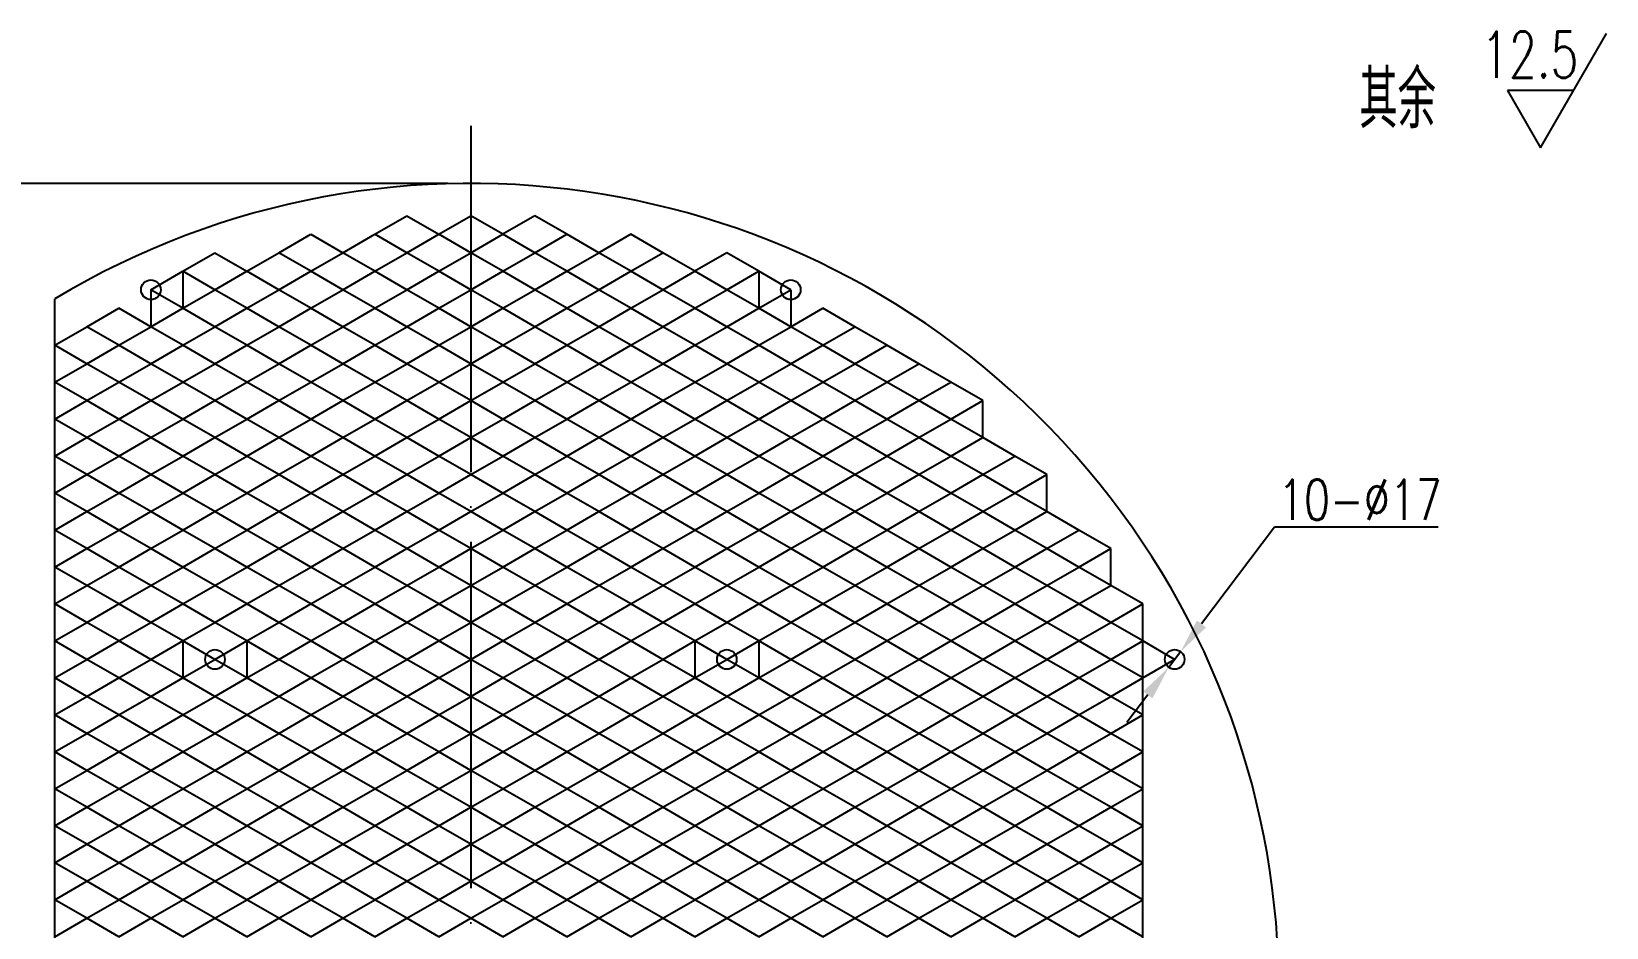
# Model space of a CAD drawing. Extents: x -11958 to 3251, y -1845 to 8235.
# Drawn here: x -204 to 1160, y 281 to 1056 of the extents above; entities that cross this region are included whole.
import ezdxf

# ---------------------------------------------------------------- set-up
doc = ezdxf.new("R2010")
doc.units = 0
doc.header["$LTSCALE"] = 10
for name, pattern in [('CONTINOUS', [0]), ('DASHDOT-M', [36, 30, -3, 0, -3]), ('DASHDOT-S', [14, 10, -2, 0, -2])]:
    doc.linetypes.add(name, pattern=pattern)
for name, color, linetype in [('CDR_DIM', 7, 'CONTINUOUS'), ('CDR_DWG1', 4, 'CONTINUOUS'), ('CDR_DWG3', 1, 'DASHDOT-M')]:
    doc.layers.add(name, color=color, linetype=linetype)
doc.styles.add('HZ', font='ROMANS.shx', dxfattribs={"width": 0.75, "height": 35, "bigfont": 'HZ.shx'})

msp = doc.modelspace()

# ---------------------------------------------------------------- linework, layer by layer
at = {"layer": 'CDR_DIM'}
for p, q in [((1103.1, 955.8), (1160.3, 1054.8)), ((1131.7, 1005.3), (1074.6, 1005.3)), ((1074.6, 1005.3), (1103.1, 955.8))]:
    msp.add_line(p, q, dxfattribs=at)
at = {"layer": 'CDR_DIM', "linetype": 'CONTINOUS'}
for p, q in [((156.6, 924.9), (-356.7, 924.9)), ((872.8, 627.4), (809.5, 543.6)), ((1014.4, 627.4), (872.8, 627.4)), ((781.1, 506.1), (791.4, 519.7)), ((763, 482.2), (744.9, 458.3))]:
    msp.add_line(p, q, dxfattribs=at)
for points in [[(805.5, 546.6), (813.4, 540.6), (791.4, 519.7)], [(759, 485.2), (767, 479.2), (781.1, 506.1)]]:
    msp.add_solid(points, dxfattribs=at)
at = {"layer": 'CDR_DWG1'}
for p, q in [((93.4, 880.9), (121.1, 896.9)), ((121.1, 896.9), (148.8, 880.9)), ((148.8, 880.9), (176.6, 896.9)), ((204.3, 880.9), (176.6, 896.9)), ((232, 896.9), (204.3, 880.9)), ((259.7, 880.9), (232, 896.9)), ((10.3, 864.9), (38, 880.9)), ((38, 880.9), (65.7, 864.9)), ((65.7, 864.9), (93.4, 880.9)), ((287.4, 864.9), (259.7, 880.9)), ((315.1, 880.9), (287.4, 864.9)), ((342.8, 864.9), (315.1, 880.9)), ((-72.9, 848.9), (-45.1, 864.9)), ((-45.1, 864.9), (-17.4, 848.9)), ((-17.4, 848.9), (10.3, 864.9)), ((370.5, 848.9), (342.8, 864.9)), ((398.3, 864.9), (370.5, 848.9)), ((426, 848.9), (398.3, 864.9)), ((-72.9, 848.9), (-72.9, 816.9)), ((426, 848.9), (426, 816.9)), ((-183.7, -375.3), (-183.7, 825.1)), ((-156, 800.9), (-128.3, 816.9)), ((-100.6, 800.9), (-128.3, 816.9)), ((-100.6, 800.9), (-72.9, 816.9)), ((453.7, 800.9), (426, 816.9)), ((453.7, 800.9), (481.4, 816.9)), ((509.1, 800.9), (481.4, 816.9)), ((-183.7, 784.9), (-156, 800.9)), ((536.8, 784.9), (509.1, 800.9)), ((564.5, 768.9), (536.8, 784.9)), ((592.2, 752.9), (564.5, 768.9)), ((620, 736.9), (592.2, 752.9)), ((620, 704.9), (620, 736.9)), ((647.7, 688.9), (620, 704.9)), ((620, 704.9), (620, 704.9)), ((675.4, 672.9), (647.7, 688.9)), ((675.4, 640.9), (675.4, 672.9)), ((703.1, 624.9), (675.4, 640.9)), ((675.4, 640.9), (675.4, 640.9)), ((730.8, 608.9), (703.1, 624.9)), ((730.8, 576.9), (730.8, 608.9)), ((758.5, 560.9), (730.8, 576.9)), ((730.8, 576.9), (730.8, 576.9)), ((758.5, 528.9), (758.5, 560.9)), ((-72.9, 528.9), (-45.1, 544.9)), ((-17.4, 528.9), (-45.1, 544.9)), ((370.5, 528.9), (398.3, 544.9)), ((426, 528.9), (398.3, 544.9)), ((-72.9, 528.9), (-72.9, 496.9)), ((-17.4, 528.9), (-17.4, 496.9)), ((370.5, 528.9), (370.5, 496.9)), ((426, 528.9), (426, 496.9)), ((758.5, -79.1), (758.5, 528.9)), ((-45.1, 480.9), (-72.9, 496.9)), ((-45.1, 480.9), (-17.4, 496.9)), ((398.3, 480.9), (370.5, 496.9)), ((398.3, 480.9), (426, 496.9))]:
    msp.add_line(p, q, dxfattribs=at)
for centre in [(-100.6, 832.9), (453.7, 832.9), (-45.1, 512.9), (398.3, 512.9), (786.2, 512.9)]:
    msp.add_circle(centre, 8.5, dxfattribs=at)
msp.add_arc((176.6, 224.9), 700, 239.0248, 120.9752, dxfattribs=at)
at = {"layer": 'CDR_DWG3', "linetype": 'DASHDOT-M'}
msp.add_line((176.6, 974.9), (176.6, -525.1), dxfattribs=at)
at = {"layer": 'CDR_DWG3', "linetype": 'DASHDOT-S'}
for p, q in [((121.1, 864.9), (93.4, 880.9)), ((121.1, 864.9), (148.8, 880.9)), ((176.6, 864.9), (148.8, 880.9)), ((176.6, 864.9), (204.3, 880.9)), ((232, 864.9), (204.3, 880.9)), ((232, 864.9), (259.7, 880.9)), ((38, 848.9), (10.3, 864.9)), ((38, 848.9), (65.7, 864.9)), ((93.4, 848.9), (65.7, 864.9)), ((93.4, 848.9), (121.1, 864.9)), ((148.8, 848.9), (121.1, 864.9)), ((148.8, 848.9), (176.6, 864.9)), ((204.3, 848.9), (176.6, 864.9)), ((204.3, 848.9), (232, 864.9)), ((259.7, 848.9), (232, 864.9)), ((259.7, 848.9), (287.4, 864.9)), ((315.1, 848.9), (287.4, 864.9)), ((315.1, 848.9), (342.8, 864.9)), ((-100.6, 832.9), (-72.9, 848.9)), ((-45.1, 832.9), (-72.9, 848.9)), ((-45.1, 832.9), (-17.4, 848.9)), ((10.3, 832.9), (-17.4, 848.9)), ((10.3, 832.9), (38, 848.9)), ((65.7, 832.9), (38, 848.9)), ((65.7, 832.9), (93.4, 848.9)), ((121.1, 832.9), (93.4, 848.9)), ((121.1, 832.9), (148.8, 848.9)), ((176.6, 832.9), (148.8, 848.9)), ((176.6, 832.9), (204.3, 848.9)), ((232, 832.9), (204.3, 848.9)), ((232, 832.9), (259.7, 848.9)), ((287.4, 832.9), (259.7, 848.9)), ((287.4, 832.9), (315.1, 848.9)), ((342.8, 832.9), (315.1, 848.9)), ((342.8, 832.9), (370.5, 848.9)), ((398.3, 832.9), (370.5, 848.9)), ((398.3, 832.9), (426, 848.9)), ((453.7, 832.9), (426, 848.9)), ((-72.9, 816.9), (-100.6, 832.9)), ((-100.6, 832.9), (-100.6, 800.9)), ((-72.9, 816.9), (-45.1, 832.9)), ((-17.4, 816.9), (-45.1, 832.9)), ((-17.4, 816.9), (10.3, 832.9)), ((38, 816.9), (10.3, 832.9)), ((38, 816.9), (65.7, 832.9)), ((93.4, 816.9), (65.7, 832.9)), ((93.4, 816.9), (121.1, 832.9)), ((148.8, 816.9), (121.1, 832.9)), ((148.8, 816.9), (176.6, 832.9)), ((204.3, 816.9), (176.6, 832.9)), ((204.3, 816.9), (232, 832.9)), ((259.7, 816.9), (232, 832.9)), ((259.7, 816.9), (287.4, 832.9)), ((315.1, 816.9), (287.4, 832.9)), ((315.1, 816.9), (342.8, 832.9)), ((370.5, 816.9), (342.8, 832.9)), ((370.5, 816.9), (398.3, 832.9)), ((426, 816.9), (398.3, 832.9)), ((426, 816.9), (453.7, 832.9)), ((453.7, 832.9), (453.7, 800.9)), ((-45.1, 800.9), (-72.9, 816.9)), ((-45.1, 800.9), (-17.4, 816.9)), ((10.3, 800.9), (-17.4, 816.9)), ((10.3, 800.9), (38, 816.9)), ((65.7, 800.9), (38, 816.9)), ((65.7, 800.9), (93.4, 816.9)), ((121.1, 800.9), (93.4, 816.9)), ((121.1, 800.9), (148.8, 816.9)), ((176.6, 800.9), (148.8, 816.9)), ((176.6, 800.9), (204.3, 816.9)), ((232, 800.9), (204.3, 816.9)), ((232, 800.9), (259.7, 816.9)), ((287.4, 800.9), (259.7, 816.9)), ((287.4, 800.9), (315.1, 816.9)), ((342.8, 800.9), (315.1, 816.9)), ((342.8, 800.9), (370.5, 816.9)), ((398.3, 800.9), (370.5, 816.9)), ((398.3, 800.9), (426, 816.9)), ((-128.3, 784.9), (-156, 800.9)), ((-128.3, 784.9), (-100.6, 800.9)), ((-72.9, 784.9), (-100.6, 800.9)), ((-72.9, 784.9), (-45.1, 800.9)), ((-17.4, 784.9), (-45.1, 800.9)), ((-17.4, 784.9), (10.3, 800.9)), ((38, 784.9), (10.3, 800.9)), ((38, 784.9), (65.7, 800.9)), ((93.4, 784.9), (65.7, 800.9)), ((93.4, 784.9), (121.1, 800.9)), ((148.8, 784.9), (121.1, 800.9)), ((148.8, 784.9), (176.6, 800.9)), ((204.3, 784.9), (176.6, 800.9)), ((204.3, 784.9), (232, 800.9)), ((259.7, 784.9), (232, 800.9)), ((259.7, 784.9), (287.4, 800.9)), ((315.1, 784.9), (287.4, 800.9)), ((315.1, 784.9), (342.8, 800.9)), ((370.5, 784.9), (342.8, 800.9)), ((370.5, 784.9), (398.3, 800.9)), ((426, 784.9), (398.3, 800.9)), ((426, 784.9), (453.7, 800.9)), ((481.4, 784.9), (453.7, 800.9)), ((481.4, 784.9), (509.1, 800.9)), ((-156, 768.9), (-183.7, 784.9)), ((-156, 768.9), (-128.3, 784.9)), ((-100.6, 768.9), (-128.3, 784.9)), ((-100.6, 768.9), (-72.9, 784.9)), ((-45.1, 768.9), (-72.9, 784.9)), ((-45.1, 768.9), (-17.4, 784.9)), ((10.3, 768.9), (-17.4, 784.9)), ((10.3, 768.9), (38, 784.9)), ((65.7, 768.9), (38, 784.9)), ((65.7, 768.9), (93.4, 784.9)), ((121.1, 768.9), (93.4, 784.9)), ((121.1, 768.9), (148.8, 784.9)), ((176.6, 768.9), (148.8, 784.9)), ((176.6, 768.9), (204.3, 784.9)), ((232, 768.9), (204.3, 784.9)), ((232, 768.9), (259.7, 784.9)), ((287.4, 768.9), (259.7, 784.9)), ((287.4, 768.9), (315.1, 784.9)), ((342.8, 768.9), (315.1, 784.9)), ((342.8, 768.9), (370.5, 784.9)), ((398.3, 768.9), (370.5, 784.9)), ((398.3, 768.9), (426, 784.9)), ((453.7, 768.9), (426, 784.9)), ((453.7, 768.9), (481.4, 784.9)), ((509.1, 768.9), (481.4, 784.9)), ((509.1, 768.9), (536.8, 784.9)), ((-183.7, 752.9), (-156, 768.9)), ((-128.3, 752.9), (-156, 768.9)), ((-128.3, 752.9), (-100.6, 768.9)), ((-72.9, 752.9), (-100.6, 768.9)), ((-72.9, 752.9), (-45.1, 768.9)), ((-17.4, 752.9), (-45.1, 768.9)), ((-17.4, 752.9), (10.3, 768.9)), ((38, 752.9), (10.3, 768.9)), ((38, 752.9), (65.7, 768.9)), ((93.4, 752.9), (65.7, 768.9)), ((93.4, 752.9), (121.1, 768.9)), ((148.8, 752.9), (121.1, 768.9)), ((148.8, 752.9), (176.6, 768.9)), ((204.3, 752.9), (176.6, 768.9)), ((204.3, 752.9), (232, 768.9)), ((259.7, 752.9), (232, 768.9)), ((259.7, 752.9), (287.4, 768.9)), ((315.1, 752.9), (287.4, 768.9)), ((315.1, 752.9), (342.8, 768.9)), ((370.5, 752.9), (342.8, 768.9)), ((370.5, 752.9), (398.3, 768.9)), ((426, 752.9), (398.3, 768.9)), ((426, 752.9), (453.7, 768.9)), ((481.4, 752.9), (453.7, 768.9)), ((481.4, 752.9), (509.1, 768.9)), ((536.8, 752.9), (509.1, 768.9)), ((536.8, 752.9), (564.5, 768.9)), ((-156, 736.9), (-183.7, 752.9)), ((-156, 736.9), (-128.3, 752.9)), ((-100.6, 736.9), (-128.3, 752.9)), ((-100.6, 736.9), (-72.9, 752.9)), ((-45.1, 736.9), (-72.9, 752.9)), ((-45.1, 736.9), (-17.4, 752.9)), ((10.3, 736.9), (-17.4, 752.9)), ((10.3, 736.9), (38, 752.9)), ((65.7, 736.9), (38, 752.9)), ((65.7, 736.9), (93.4, 752.9)), ((121.1, 736.9), (93.4, 752.9)), ((121.1, 736.9), (148.8, 752.9)), ((176.6, 736.9), (148.8, 752.9)), ((176.6, 736.9), (204.3, 752.9)), ((232, 736.9), (204.3, 752.9)), ((232, 736.9), (259.7, 752.9)), ((287.4, 736.9), (259.7, 752.9)), ((287.4, 736.9), (315.1, 752.9)), ((342.8, 736.9), (315.1, 752.9)), ((342.8, 736.9), (370.5, 752.9)), ((398.3, 736.9), (370.5, 752.9)), ((398.3, 736.9), (426, 752.9)), ((453.7, 736.9), (426, 752.9)), ((453.7, 736.9), (481.4, 752.9)), ((509.1, 736.9), (481.4, 752.9)), ((509.1, 736.9), (536.8, 752.9)), ((564.5, 736.9), (536.8, 752.9)), ((564.5, 736.9), (592.2, 752.9)), ((-183.7, 720.9), (-156, 736.9)), ((-128.3, 720.9), (-156, 736.9)), ((-128.3, 720.9), (-100.6, 736.9)), ((-72.9, 720.9), (-100.6, 736.9)), ((-72.9, 720.9), (-45.1, 736.9)), ((-17.4, 720.9), (-45.1, 736.9)), ((-17.4, 720.9), (10.3, 736.9)), ((38, 720.9), (10.3, 736.9)), ((38, 720.9), (65.7, 736.9)), ((93.4, 720.9), (65.7, 736.9)), ((93.4, 720.9), (121.1, 736.9)), ((148.8, 720.9), (121.1, 736.9)), ((148.8, 720.9), (176.6, 736.9)), ((204.3, 720.9), (176.6, 736.9)), ((204.3, 720.9), (232, 736.9)), ((259.7, 720.9), (232, 736.9)), ((259.7, 720.9), (287.4, 736.9)), ((315.1, 720.9), (287.4, 736.9)), ((315.1, 720.9), (342.8, 736.9)), ((370.5, 720.9), (342.8, 736.9)), ((370.5, 720.9), (398.3, 736.9)), ((426, 720.9), (398.3, 736.9)), ((426, 720.9), (453.7, 736.9)), ((481.4, 720.9), (453.7, 736.9)), ((481.4, 720.9), (509.1, 736.9)), ((536.8, 720.9), (509.1, 736.9)), ((536.8, 720.9), (564.5, 736.9)), ((592.2, 720.9), (564.5, 736.9)), ((592.2, 720.9), (620, 736.9)), ((-156, 704.9), (-183.7, 720.9)), ((-156, 704.9), (-128.3, 720.9)), ((-100.6, 704.9), (-128.3, 720.9)), ((-100.6, 704.9), (-72.9, 720.9)), ((-45.1, 704.9), (-72.9, 720.9)), ((-45.1, 704.9), (-17.4, 720.9)), ((10.3, 704.9), (-17.4, 720.9)), ((10.3, 704.9), (38, 720.9)), ((65.7, 704.9), (38, 720.9)), ((65.7, 704.9), (93.4, 720.9)), ((121.1, 704.9), (93.4, 720.9)), ((121.1, 704.9), (148.8, 720.9)), ((176.6, 704.9), (148.8, 720.9)), ((176.6, 704.9), (204.3, 720.9)), ((232, 704.9), (204.3, 720.9)), ((232, 704.9), (259.7, 720.9)), ((287.4, 704.9), (259.7, 720.9)), ((287.4, 704.9), (315.1, 720.9)), ((342.8, 704.9), (315.1, 720.9)), ((342.8, 704.9), (370.5, 720.9)), ((398.3, 704.9), (370.5, 720.9)), ((398.3, 704.9), (426, 720.9)), ((453.7, 704.9), (426, 720.9)), ((453.7, 704.9), (481.4, 720.9)), ((509.1, 704.9), (481.4, 720.9)), ((509.1, 704.9), (536.8, 720.9)), ((564.5, 704.9), (536.8, 720.9)), ((564.5, 704.9), (592.2, 720.9)), ((620, 704.9), (592.2, 720.9)), ((-183.7, 688.9), (-156, 704.9)), ((-128.3, 688.9), (-156, 704.9)), ((-128.3, 688.9), (-100.6, 704.9)), ((-72.9, 688.9), (-100.6, 704.9)), ((-72.9, 688.9), (-45.1, 704.9)), ((-17.4, 688.9), (-45.1, 704.9)), ((-17.4, 688.9), (10.3, 704.9)), ((38, 688.9), (10.3, 704.9)), ((38, 688.9), (65.7, 704.9)), ((93.4, 688.9), (65.7, 704.9)), ((93.4, 688.9), (121.1, 704.9)), ((148.8, 688.9), (121.1, 704.9)), ((148.8, 688.9), (176.6, 704.9)), ((204.3, 688.9), (176.6, 704.9)), ((204.3, 688.9), (232, 704.9)), ((259.7, 688.9), (232, 704.9)), ((259.7, 688.9), (287.4, 704.9)), ((315.1, 688.9), (287.4, 704.9)), ((315.1, 688.9), (342.8, 704.9)), ((370.5, 688.9), (342.8, 704.9)), ((370.5, 688.9), (398.3, 704.9)), ((426, 688.9), (398.3, 704.9)), ((426, 688.9), (453.7, 704.9)), ((481.4, 688.9), (453.7, 704.9)), ((481.4, 688.9), (509.1, 704.9)), ((536.8, 688.9), (509.1, 704.9)), ((536.8, 688.9), (564.5, 704.9)), ((592.2, 688.9), (564.5, 704.9)), ((592.2, 688.9), (620, 704.9)), ((-156, 672.9), (-183.7, 688.9)), ((-156, 672.9), (-128.3, 688.9)), ((-100.6, 672.9), (-128.3, 688.9)), ((-100.6, 672.9), (-72.9, 688.9)), ((-45.1, 672.9), (-72.9, 688.9)), ((-45.1, 672.9), (-17.4, 688.9)), ((10.3, 672.9), (-17.4, 688.9)), ((10.3, 672.9), (38, 688.9)), ((65.7, 672.9), (38, 688.9)), ((65.7, 672.9), (93.4, 688.9)), ((121.1, 672.9), (93.4, 688.9)), ((121.1, 672.9), (148.8, 688.9)), ((176.6, 672.9), (148.8, 688.9)), ((176.6, 672.9), (204.3, 688.9)), ((232, 672.9), (204.3, 688.9)), ((232, 672.9), (259.7, 688.9)), ((287.4, 672.9), (259.7, 688.9)), ((287.4, 672.9), (315.1, 688.9)), ((342.8, 672.9), (315.1, 688.9)), ((342.8, 672.9), (370.5, 688.9)), ((398.3, 672.9), (370.5, 688.9)), ((398.3, 672.9), (426, 688.9)), ((453.7, 672.9), (426, 688.9)), ((453.7, 672.9), (481.4, 688.9)), ((509.1, 672.9), (481.4, 688.9)), ((509.1, 672.9), (536.8, 688.9)), ((564.5, 672.9), (536.8, 688.9)), ((564.5, 672.9), (592.2, 688.9)), ((620, 672.9), (592.2, 688.9)), ((620, 672.9), (647.7, 688.9)), ((-183.7, 656.9), (-156, 672.9)), ((-128.3, 656.9), (-156, 672.9)), ((-128.3, 656.9), (-100.6, 672.9)), ((-72.9, 656.9), (-100.6, 672.9)), ((-72.9, 656.9), (-45.1, 672.9)), ((-17.4, 656.9), (-45.1, 672.9)), ((-17.4, 656.9), (10.3, 672.9)), ((38, 656.9), (10.3, 672.9)), ((38, 656.9), (65.7, 672.9)), ((93.4, 656.9), (65.7, 672.9)), ((93.4, 656.9), (121.1, 672.9)), ((148.8, 656.9), (121.1, 672.9)), ((148.8, 656.9), (176.6, 672.9)), ((204.3, 656.9), (176.6, 672.9)), ((204.3, 656.9), (232, 672.9)), ((259.7, 656.9), (232, 672.9)), ((259.7, 656.9), (287.4, 672.9)), ((315.1, 656.9), (287.4, 672.9)), ((315.1, 656.9), (342.8, 672.9)), ((370.5, 656.9), (342.8, 672.9)), ((370.5, 656.9), (398.3, 672.9)), ((426, 656.9), (398.3, 672.9)), ((426, 656.9), (453.7, 672.9)), ((481.4, 656.9), (453.7, 672.9)), ((481.4, 656.9), (509.1, 672.9)), ((536.8, 656.9), (509.1, 672.9)), ((536.8, 656.9), (564.5, 672.9)), ((592.2, 656.9), (564.5, 672.9)), ((592.2, 656.9), (620, 672.9)), ((647.7, 656.9), (620, 672.9)), ((647.7, 656.9), (675.4, 672.9)), ((-156, 640.9), (-183.7, 656.9)), ((-156, 640.9), (-128.3, 656.9)), ((-100.6, 640.9), (-128.3, 656.9)), ((-100.6, 640.9), (-72.9, 656.9)), ((-45.1, 640.9), (-72.9, 656.9)), ((-45.1, 640.9), (-17.4, 656.9)), ((10.3, 640.9), (-17.4, 656.9)), ((10.3, 640.9), (38, 656.9)), ((65.7, 640.9), (38, 656.9)), ((65.7, 640.9), (93.4, 656.9)), ((121.1, 640.9), (93.4, 656.9)), ((121.1, 640.9), (148.8, 656.9)), ((176.6, 640.9), (148.8, 656.9)), ((176.6, 640.9), (204.3, 656.9)), ((232, 640.9), (204.3, 656.9)), ((232, 640.9), (259.7, 656.9)), ((287.4, 640.9), (259.7, 656.9)), ((287.4, 640.9), (315.1, 656.9)), ((342.8, 640.9), (315.1, 656.9)), ((342.8, 640.9), (370.5, 656.9)), ((398.3, 640.9), (370.5, 656.9)), ((398.3, 640.9), (426, 656.9)), ((453.7, 640.9), (426, 656.9)), ((453.7, 640.9), (481.4, 656.9)), ((509.1, 640.9), (481.4, 656.9)), ((509.1, 640.9), (536.8, 656.9)), ((564.5, 640.9), (536.8, 656.9)), ((564.5, 640.9), (592.2, 656.9)), ((620, 640.9), (592.2, 656.9)), ((620, 640.9), (647.7, 656.9)), ((675.4, 640.9), (647.7, 656.9)), ((-183.7, 624.9), (-156, 640.9)), ((-128.3, 624.9), (-156, 640.9)), ((-128.3, 624.9), (-100.6, 640.9)), ((-72.9, 624.9), (-100.6, 640.9)), ((-72.9, 624.9), (-45.1, 640.9)), ((-17.4, 624.9), (-45.1, 640.9)), ((-17.4, 624.9), (10.3, 640.9)), ((38, 624.9), (10.3, 640.9)), ((38, 624.9), (65.7, 640.9)), ((93.4, 624.9), (65.7, 640.9)), ((93.4, 624.9), (121.1, 640.9)), ((148.8, 624.9), (121.1, 640.9)), ((148.8, 624.9), (176.6, 640.9)), ((204.3, 624.9), (176.6, 640.9)), ((204.3, 624.9), (232, 640.9)), ((259.7, 624.9), (232, 640.9)), ((259.7, 624.9), (287.4, 640.9)), ((315.1, 624.9), (287.4, 640.9)), ((315.1, 624.9), (342.8, 640.9)), ((370.5, 624.9), (342.8, 640.9)), ((370.5, 624.9), (398.3, 640.9)), ((426, 624.9), (398.3, 640.9)), ((426, 624.9), (453.7, 640.9)), ((481.4, 624.9), (453.7, 640.9)), ((481.4, 624.9), (509.1, 640.9)), ((536.8, 624.9), (509.1, 640.9)), ((536.8, 624.9), (564.5, 640.9)), ((592.2, 624.9), (564.5, 640.9)), ((592.2, 624.9), (620, 640.9)), ((647.7, 624.9), (620, 640.9)), ((647.7, 624.9), (675.4, 640.9)), ((-156, 608.9), (-183.7, 624.9)), ((-156, 608.9), (-128.3, 624.9)), ((-100.6, 608.9), (-128.3, 624.9)), ((-100.6, 608.9), (-72.9, 624.9)), ((-45.1, 608.9), (-72.9, 624.9)), ((-45.1, 608.9), (-17.4, 624.9)), ((10.3, 608.9), (-17.4, 624.9)), ((10.3, 608.9), (38, 624.9)), ((65.7, 608.9), (38, 624.9)), ((65.7, 608.9), (93.4, 624.9)), ((121.1, 608.9), (93.4, 624.9)), ((121.1, 608.9), (148.8, 624.9)), ((176.6, 608.9), (148.8, 624.9)), ((176.6, 608.9), (204.3, 624.9)), ((232, 608.9), (204.3, 624.9)), ((232, 608.9), (259.7, 624.9)), ((287.4, 608.9), (259.7, 624.9)), ((287.4, 608.9), (315.1, 624.9)), ((342.8, 608.9), (315.1, 624.9)), ((342.8, 608.9), (370.5, 624.9)), ((398.3, 608.9), (370.5, 624.9)), ((398.3, 608.9), (426, 624.9)), ((453.7, 608.9), (426, 624.9)), ((453.7, 608.9), (481.4, 624.9)), ((509.1, 608.9), (481.4, 624.9)), ((509.1, 608.9), (536.8, 624.9)), ((564.5, 608.9), (536.8, 624.9)), ((564.5, 608.9), (592.2, 624.9)), ((620, 608.9), (592.2, 624.9)), ((620, 608.9), (647.7, 624.9)), ((675.4, 608.9), (647.7, 624.9)), ((675.4, 608.9), (703.1, 624.9)), ((-183.7, 592.9), (-156, 608.9)), ((-128.3, 592.9), (-156, 608.9)), ((-128.3, 592.9), (-100.6, 608.9)), ((-72.9, 592.9), (-100.6, 608.9)), ((-72.9, 592.9), (-45.1, 608.9)), ((-17.4, 592.9), (-45.1, 608.9)), ((-17.4, 592.9), (10.3, 608.9)), ((38, 592.9), (10.3, 608.9)), ((38, 592.9), (65.7, 608.9)), ((93.4, 592.9), (65.7, 608.9)), ((93.4, 592.9), (121.1, 608.9)), ((148.8, 592.9), (121.1, 608.9)), ((148.8, 592.9), (176.6, 608.9)), ((204.3, 592.9), (176.6, 608.9)), ((204.3, 592.9), (232, 608.9)), ((259.7, 592.9), (232, 608.9)), ((259.7, 592.9), (287.4, 608.9)), ((315.1, 592.9), (287.4, 608.9)), ((315.1, 592.9), (342.8, 608.9)), ((370.5, 592.9), (342.8, 608.9)), ((370.5, 592.9), (398.3, 608.9)), ((426, 592.9), (398.3, 608.9)), ((426, 592.9), (453.7, 608.9)), ((481.4, 592.9), (453.7, 608.9)), ((481.4, 592.9), (509.1, 608.9)), ((536.8, 592.9), (509.1, 608.9)), ((536.8, 592.9), (564.5, 608.9)), ((592.2, 592.9), (564.5, 608.9)), ((592.2, 592.9), (620, 608.9)), ((647.7, 592.9), (620, 608.9)), ((647.7, 592.9), (675.4, 608.9)), ((703.1, 592.9), (675.4, 608.9)), ((703.1, 592.9), (730.8, 608.9)), ((-156, 576.9), (-183.7, 592.9)), ((-156, 576.9), (-128.3, 592.9)), ((-100.6, 576.9), (-128.3, 592.9)), ((-100.6, 576.9), (-72.9, 592.9)), ((-45.1, 576.9), (-72.9, 592.9)), ((-45.1, 576.9), (-17.4, 592.9)), ((10.3, 576.9), (-17.4, 592.9)), ((10.3, 576.9), (38, 592.9)), ((65.7, 576.9), (38, 592.9)), ((65.7, 576.9), (93.4, 592.9)), ((121.1, 576.9), (93.4, 592.9)), ((121.1, 576.9), (148.8, 592.9)), ((176.6, 576.9), (148.8, 592.9)), ((176.6, 576.9), (204.3, 592.9)), ((232, 576.9), (204.3, 592.9)), ((232, 576.9), (259.7, 592.9)), ((287.4, 576.9), (259.7, 592.9)), ((287.4, 576.9), (315.1, 592.9)), ((342.8, 576.9), (315.1, 592.9)), ((342.8, 576.9), (370.5, 592.9)), ((398.3, 576.9), (370.5, 592.9)), ((398.3, 576.9), (426, 592.9)), ((453.7, 576.9), (426, 592.9)), ((453.7, 576.9), (481.4, 592.9)), ((509.1, 576.9), (481.4, 592.9)), ((509.1, 576.9), (536.8, 592.9)), ((564.5, 576.9), (536.8, 592.9)), ((564.5, 576.9), (592.2, 592.9)), ((620, 576.9), (592.2, 592.9)), ((620, 576.9), (647.7, 592.9)), ((675.4, 576.9), (647.7, 592.9)), ((675.4, 576.9), (703.1, 592.9)), ((730.8, 576.9), (703.1, 592.9)), ((-183.7, 560.9), (-156, 576.9)), ((-128.3, 560.9), (-156, 576.9)), ((-128.3, 560.9), (-100.6, 576.9)), ((-72.9, 560.9), (-100.6, 576.9)), ((-72.9, 560.9), (-45.1, 576.9)), ((-17.4, 560.9), (-45.1, 576.9)), ((-17.4, 560.9), (10.3, 576.9)), ((38, 560.9), (10.3, 576.9)), ((38, 560.9), (65.7, 576.9)), ((93.4, 560.9), (65.7, 576.9)), ((93.4, 560.9), (121.1, 576.9)), ((148.8, 560.9), (121.1, 576.9)), ((148.8, 560.9), (176.6, 576.9)), ((204.3, 560.9), (176.6, 576.9)), ((204.3, 560.9), (232, 576.9)), ((259.7, 560.9), (232, 576.9)), ((259.7, 560.9), (287.4, 576.9)), ((315.1, 560.9), (287.4, 576.9)), ((315.1, 560.9), (342.8, 576.9)), ((370.5, 560.9), (342.8, 576.9)), ((370.5, 560.9), (398.3, 576.9)), ((426, 560.9), (398.3, 576.9)), ((426, 560.9), (453.7, 576.9)), ((481.4, 560.9), (453.7, 576.9)), ((481.4, 560.9), (509.1, 576.9)), ((536.8, 560.9), (509.1, 576.9)), ((536.8, 560.9), (564.5, 576.9)), ((592.2, 560.9), (564.5, 576.9)), ((592.2, 560.9), (620, 576.9)), ((647.7, 560.9), (620, 576.9)), ((647.7, 560.9), (675.4, 576.9)), ((703.1, 560.9), (675.4, 576.9)), ((703.1, 560.9), (730.8, 576.9)), ((-156, 544.9), (-183.7, 560.9)), ((-156, 544.9), (-128.3, 560.9)), ((-100.6, 544.9), (-128.3, 560.9)), ((-100.6, 544.9), (-72.9, 560.9)), ((-45.1, 544.9), (-72.9, 560.9)), ((-45.1, 544.9), (-17.4, 560.9)), ((10.3, 544.9), (-17.4, 560.9)), ((10.3, 544.9), (38, 560.9)), ((65.7, 544.9), (38, 560.9)), ((65.7, 544.9), (93.4, 560.9)), ((121.1, 544.9), (93.4, 560.9)), ((121.1, 544.9), (148.8, 560.9)), ((176.6, 544.9), (148.8, 560.9)), ((176.6, 544.9), (204.3, 560.9)), ((232, 544.9), (204.3, 560.9)), ((232, 544.9), (259.7, 560.9)), ((287.4, 544.9), (259.7, 560.9)), ((287.4, 544.9), (315.1, 560.9)), ((342.8, 544.9), (315.1, 560.9)), ((342.8, 544.9), (370.5, 560.9)), ((398.3, 544.9), (370.5, 560.9)), ((398.3, 544.9), (426, 560.9)), ((453.7, 544.9), (426, 560.9)), ((453.7, 544.9), (481.4, 560.9)), ((509.1, 544.9), (481.4, 560.9)), ((509.1, 544.9), (536.8, 560.9)), ((564.5, 544.9), (536.8, 560.9)), ((564.5, 544.9), (592.2, 560.9)), ((620, 544.9), (592.2, 560.9)), ((620, 544.9), (647.7, 560.9)), ((675.4, 544.9), (647.7, 560.9)), ((675.4, 544.9), (703.1, 560.9)), ((730.8, 544.9), (703.1, 560.9)), ((730.8, 544.9), (758.5, 560.9)), ((-183.7, 528.9), (-156, 544.9)), ((-128.3, 528.9), (-156, 544.9)), ((-128.3, 528.9), (-100.6, 544.9)), ((-72.9, 528.9), (-100.6, 544.9)), ((-17.4, 528.9), (10.3, 544.9)), ((38, 528.9), (10.3, 544.9)), ((38, 528.9), (65.7, 544.9)), ((93.4, 528.9), (65.7, 544.9)), ((93.4, 528.9), (121.1, 544.9)), ((148.8, 528.9), (121.1, 544.9)), ((148.8, 528.9), (176.6, 544.9)), ((204.3, 528.9), (176.6, 544.9)), ((204.3, 528.9), (232, 544.9)), ((259.7, 528.9), (232, 544.9)), ((259.7, 528.9), (287.4, 544.9)), ((315.1, 528.9), (287.4, 544.9)), ((315.1, 528.9), (342.8, 544.9)), ((370.5, 528.9), (342.8, 544.9)), ((426, 528.9), (453.7, 544.9)), ((481.4, 528.9), (453.7, 544.9)), ((481.4, 528.9), (509.1, 544.9)), ((536.8, 528.9), (509.1, 544.9)), ((536.8, 528.9), (564.5, 544.9)), ((592.2, 528.9), (564.5, 544.9)), ((592.2, 528.9), (620, 544.9)), ((647.7, 528.9), (620, 544.9)), ((647.7, 528.9), (675.4, 544.9)), ((703.1, 528.9), (675.4, 544.9)), ((703.1, 528.9), (730.8, 544.9)), ((758.5, 528.9), (730.8, 544.9)), ((-156, 512.9), (-183.7, 528.9)), ((-156, 512.9), (-128.3, 528.9)), ((-100.6, 512.9), (-128.3, 528.9)), ((-100.6, 512.9), (-72.9, 528.9)), ((-45.1, 512.9), (-72.9, 528.9)), ((-45.1, 512.9), (-17.4, 528.9)), ((10.3, 512.9), (-17.4, 528.9)), ((10.3, 512.9), (38, 528.9)), ((65.7, 512.9), (38, 528.9)), ((65.7, 512.9), (93.4, 528.9)), ((121.1, 512.9), (93.4, 528.9)), ((121.1, 512.9), (148.8, 528.9)), ((176.6, 512.9), (148.8, 528.9)), ((176.6, 512.9), (204.3, 528.9)), ((232, 512.9), (204.3, 528.9)), ((232, 512.9), (259.7, 528.9)), ((287.4, 512.9), (259.7, 528.9)), ((287.4, 512.9), (315.1, 528.9)), ((342.8, 512.9), (315.1, 528.9)), ((342.8, 512.9), (370.5, 528.9)), ((398.3, 512.9), (370.5, 528.9)), ((398.3, 512.9), (426, 528.9)), ((453.7, 512.9), (426, 528.9)), ((453.7, 512.9), (481.4, 528.9)), ((509.1, 512.9), (481.4, 528.9)), ((509.1, 512.9), (536.8, 528.9)), ((564.5, 512.9), (536.8, 528.9)), ((564.5, 512.9), (592.2, 528.9)), ((620, 512.9), (592.2, 528.9)), ((620, 512.9), (647.7, 528.9)), ((675.4, 512.9), (647.7, 528.9)), ((675.4, 512.9), (703.1, 528.9)), ((730.8, 512.9), (703.1, 528.9)), ((730.8, 512.9), (758.5, 528.9)), ((786.2, 512.9), (758.5, 528.9)), ((-183.7, 496.9), (-156, 512.9)), ((-128.3, 496.9), (-156, 512.9)), ((-128.3, 496.9), (-100.6, 512.9)), ((-72.9, 496.9), (-100.6, 512.9)), ((-72.9, 496.9), (-45.1, 512.9)), ((-17.4, 496.9), (-45.1, 512.9)), ((-17.4, 496.9), (10.3, 512.9)), ((38, 496.9), (10.3, 512.9)), ((38, 496.9), (65.7, 512.9)), ((93.4, 496.9), (65.7, 512.9)), ((93.4, 496.9), (121.1, 512.9)), ((148.8, 496.9), (121.1, 512.9)), ((148.8, 496.9), (176.6, 512.9)), ((204.3, 496.9), (176.6, 512.9)), ((204.3, 496.9), (232, 512.9)), ((259.7, 496.9), (232, 512.9)), ((259.7, 496.9), (287.4, 512.9)), ((315.1, 496.9), (287.4, 512.9)), ((315.1, 496.9), (342.8, 512.9)), ((370.5, 496.9), (342.8, 512.9)), ((370.5, 496.9), (398.3, 512.9)), ((426, 496.9), (398.3, 512.9)), ((426, 496.9), (453.7, 512.9)), ((481.4, 496.9), (453.7, 512.9)), ((481.4, 496.9), (509.1, 512.9)), ((536.8, 496.9), (509.1, 512.9)), ((536.8, 496.9), (564.5, 512.9)), ((592.2, 496.9), (564.5, 512.9)), ((592.2, 496.9), (620, 512.9)), ((647.7, 496.9), (620, 512.9)), ((647.7, 496.9), (675.4, 512.9)), ((703.1, 496.9), (675.4, 512.9)), ((703.1, 496.9), (730.8, 512.9)), ((758.5, 496.9), (730.8, 512.9)), ((758.5, 496.9), (786.2, 512.9)), ((-156, 480.9), (-183.7, 496.9)), ((-156, 480.9), (-128.3, 496.9)), ((-100.6, 480.9), (-128.3, 496.9)), ((-100.6, 480.9), (-72.9, 496.9)), ((10.3, 480.9), (-17.4, 496.9)), ((10.3, 480.9), (38, 496.9)), ((65.7, 480.9), (38, 496.9)), ((65.7, 480.9), (93.4, 496.9)), ((121.1, 480.9), (93.4, 496.9)), ((121.1, 480.9), (148.8, 496.9)), ((176.6, 480.9), (148.8, 496.9)), ((176.6, 480.9), (204.3, 496.9)), ((232, 480.9), (204.3, 496.9)), ((232, 480.9), (259.7, 496.9)), ((287.4, 480.9), (259.7, 496.9)), ((287.4, 480.9), (315.1, 496.9)), ((342.8, 480.9), (315.1, 496.9)), ((342.8, 480.9), (370.5, 496.9)), ((453.7, 480.9), (426, 496.9)), ((453.7, 480.9), (481.4, 496.9)), ((509.1, 480.9), (481.4, 496.9)), ((509.1, 480.9), (536.8, 496.9)), ((564.5, 480.9), (536.8, 496.9)), ((564.5, 480.9), (592.2, 496.9)), ((620, 480.9), (592.2, 496.9)), ((620, 480.9), (647.7, 496.9)), ((675.4, 480.9), (647.7, 496.9)), ((675.4, 480.9), (703.1, 496.9)), ((730.8, 480.9), (703.1, 496.9)), ((730.8, 480.9), (758.5, 496.9)), ((-183.7, 464.9), (-156, 480.9)), ((-128.3, 464.9), (-156, 480.9)), ((-128.3, 464.9), (-100.6, 480.9)), ((-72.9, 464.9), (-100.6, 480.9)), ((-72.9, 464.9), (-45.1, 480.9)), ((-17.4, 464.9), (-45.1, 480.9)), ((-17.4, 464.9), (10.3, 480.9)), ((38, 464.9), (10.3, 480.9)), ((38, 464.9), (65.7, 480.9)), ((93.4, 464.9), (65.7, 480.9)), ((93.4, 464.9), (121.1, 480.9)), ((148.8, 464.9), (121.1, 480.9)), ((148.8, 464.9), (176.6, 480.9)), ((204.3, 464.9), (176.6, 480.9)), ((204.3, 464.9), (232, 480.9)), ((259.7, 464.9), (232, 480.9)), ((259.7, 464.9), (287.4, 480.9)), ((315.1, 464.9), (287.4, 480.9)), ((315.1, 464.9), (342.8, 480.9)), ((370.5, 464.9), (342.8, 480.9)), ((370.5, 464.9), (398.3, 480.9)), ((426, 464.9), (398.3, 480.9)), ((426, 464.9), (453.7, 480.9)), ((481.4, 464.9), (453.7, 480.9)), ((481.4, 464.9), (509.1, 480.9)), ((536.8, 464.9), (509.1, 480.9)), ((536.8, 464.9), (564.5, 480.9)), ((592.2, 464.9), (564.5, 480.9)), ((592.2, 464.9), (620, 480.9)), ((647.7, 464.9), (620, 480.9)), ((647.7, 464.9), (675.4, 480.9)), ((703.1, 464.9), (675.4, 480.9)), ((703.1, 464.9), (730.8, 480.9)), ((758.5, 464.9), (730.8, 480.9)), ((-156, 448.9), (-183.7, 464.9)), ((-156, 448.9), (-128.3, 464.9)), ((-100.6, 448.9), (-128.3, 464.9)), ((-100.6, 448.9), (-72.9, 464.9)), ((-45.1, 448.9), (-72.9, 464.9)), ((-45.1, 448.9), (-17.4, 464.9)), ((10.3, 448.9), (-17.4, 464.9)), ((10.3, 448.9), (38, 464.9)), ((65.7, 448.9), (38, 464.9)), ((65.7, 448.9), (93.4, 464.9)), ((121.1, 448.9), (93.4, 464.9)), ((121.1, 448.9), (148.8, 464.9)), ((176.6, 448.9), (148.8, 464.9)), ((176.6, 448.9), (204.3, 464.9)), ((232, 448.9), (204.3, 464.9)), ((232, 448.9), (259.7, 464.9)), ((287.4, 448.9), (259.7, 464.9)), ((287.4, 448.9), (315.1, 464.9)), ((342.8, 448.9), (315.1, 464.9)), ((342.8, 448.9), (370.5, 464.9)), ((398.3, 448.9), (370.5, 464.9)), ((398.3, 448.9), (426, 464.9)), ((453.7, 448.9), (426, 464.9)), ((453.7, 448.9), (481.4, 464.9)), ((509.1, 448.9), (481.4, 464.9)), ((509.1, 448.9), (536.8, 464.9)), ((564.5, 448.9), (536.8, 464.9)), ((564.5, 448.9), (592.2, 464.9)), ((620, 448.9), (592.2, 464.9)), ((620, 448.9), (647.7, 464.9)), ((675.4, 448.9), (647.7, 464.9)), ((675.4, 448.9), (703.1, 464.9)), ((730.8, 448.9), (703.1, 464.9)), ((730.8, 448.9), (758.5, 464.9)), ((-183.7, 432.9), (-156, 448.9)), ((-128.3, 432.9), (-156, 448.9)), ((-128.3, 432.9), (-100.6, 448.9)), ((-72.9, 432.9), (-100.6, 448.9)), ((-72.9, 432.9), (-45.1, 448.9)), ((-17.4, 432.9), (-45.1, 448.9)), ((-17.4, 432.9), (10.3, 448.9)), ((38, 432.9), (10.3, 448.9)), ((38, 432.9), (65.7, 448.9)), ((93.4, 432.9), (65.7, 448.9)), ((93.4, 432.9), (121.1, 448.9)), ((148.8, 432.9), (121.1, 448.9)), ((148.8, 432.9), (176.6, 448.9)), ((204.3, 432.9), (176.6, 448.9)), ((204.3, 432.9), (232, 448.9)), ((259.7, 432.9), (232, 448.9)), ((259.7, 432.9), (287.4, 448.9)), ((315.1, 432.9), (287.4, 448.9)), ((315.1, 432.9), (342.8, 448.9)), ((370.5, 432.9), (342.8, 448.9)), ((370.5, 432.9), (398.3, 448.9)), ((426, 432.9), (398.3, 448.9)), ((426, 432.9), (453.7, 448.9)), ((481.4, 432.9), (453.7, 448.9)), ((481.4, 432.9), (509.1, 448.9)), ((536.8, 432.9), (509.1, 448.9)), ((536.8, 432.9), (564.5, 448.9)), ((592.2, 432.9), (564.5, 448.9)), ((592.2, 432.9), (620, 448.9)), ((647.7, 432.9), (620, 448.9)), ((647.7, 432.9), (675.4, 448.9)), ((703.1, 432.9), (675.4, 448.9)), ((703.1, 432.9), (730.8, 448.9)), ((758.5, 432.9), (730.8, 448.9)), ((-156, 416.9), (-183.7, 432.9)), ((-156, 416.9), (-128.3, 432.9)), ((-100.6, 416.9), (-128.3, 432.9)), ((-100.6, 416.9), (-72.9, 432.9)), ((-45.1, 416.9), (-72.9, 432.9)), ((-45.1, 416.9), (-17.4, 432.9)), ((10.3, 416.9), (-17.4, 432.9)), ((10.3, 416.9), (38, 432.9)), ((65.7, 416.9), (38, 432.9)), ((65.7, 416.9), (93.4, 432.9)), ((121.1, 416.9), (93.4, 432.9)), ((121.1, 416.9), (148.8, 432.9)), ((176.6, 416.9), (148.8, 432.9)), ((176.6, 416.9), (204.3, 432.9)), ((232, 416.9), (204.3, 432.9)), ((232, 416.9), (259.7, 432.9)), ((287.4, 416.9), (259.7, 432.9)), ((287.4, 416.9), (315.1, 432.9)), ((342.8, 416.9), (315.1, 432.9)), ((342.8, 416.9), (370.5, 432.9)), ((398.3, 416.9), (370.5, 432.9)), ((398.3, 416.9), (426, 432.9)), ((453.7, 416.9), (426, 432.9)), ((453.7, 416.9), (481.4, 432.9)), ((509.1, 416.9), (481.4, 432.9)), ((509.1, 416.9), (536.8, 432.9)), ((564.5, 416.9), (536.8, 432.9)), ((564.5, 416.9), (592.2, 432.9)), ((620, 416.9), (592.2, 432.9)), ((620, 416.9), (647.7, 432.9)), ((675.4, 416.9), (647.7, 432.9)), ((675.4, 416.9), (703.1, 432.9)), ((730.8, 416.9), (703.1, 432.9)), ((730.8, 416.9), (758.5, 432.9)), ((-183.7, 400.9), (-156, 416.9)), ((-128.3, 400.9), (-156, 416.9)), ((-128.3, 400.9), (-100.6, 416.9)), ((-72.9, 400.9), (-100.6, 416.9)), ((-72.9, 400.9), (-45.1, 416.9)), ((-17.4, 400.9), (-45.1, 416.9)), ((-17.4, 400.9), (10.3, 416.9)), ((38, 400.9), (10.3, 416.9)), ((38, 400.9), (65.7, 416.9)), ((93.4, 400.9), (65.7, 416.9)), ((93.4, 400.9), (121.1, 416.9)), ((148.8, 400.9), (121.1, 416.9)), ((148.8, 400.9), (176.6, 416.9)), ((204.3, 400.9), (176.6, 416.9)), ((204.3, 400.9), (232, 416.9)), ((259.7, 400.9), (232, 416.9)), ((259.7, 400.9), (287.4, 416.9)), ((315.1, 400.9), (287.4, 416.9)), ((315.1, 400.9), (342.8, 416.9)), ((370.5, 400.9), (342.8, 416.9)), ((370.5, 400.9), (398.3, 416.9)), ((426, 400.9), (398.3, 416.9)), ((426, 400.9), (453.7, 416.9)), ((481.4, 400.9), (453.7, 416.9)), ((481.4, 400.9), (509.1, 416.9)), ((536.8, 400.9), (509.1, 416.9)), ((536.8, 400.9), (564.5, 416.9)), ((592.2, 400.9), (564.5, 416.9)), ((592.2, 400.9), (620, 416.9)), ((647.7, 400.9), (620, 416.9)), ((647.7, 400.9), (675.4, 416.9)), ((703.1, 400.9), (675.4, 416.9)), ((703.1, 400.9), (730.8, 416.9)), ((758.5, 400.9), (730.8, 416.9)), ((-156, 384.9), (-183.7, 400.9)), ((-156, 384.9), (-128.3, 400.9)), ((-100.6, 384.9), (-128.3, 400.9)), ((-100.6, 384.9), (-72.9, 400.9)), ((-45.1, 384.9), (-72.9, 400.9)), ((-45.1, 384.9), (-17.4, 400.9)), ((10.3, 384.9), (-17.4, 400.9)), ((10.3, 384.9), (38, 400.9)), ((65.7, 384.9), (38, 400.9)), ((65.7, 384.9), (93.4, 400.9)), ((121.1, 384.9), (93.4, 400.9)), ((121.1, 384.9), (148.8, 400.9)), ((176.6, 384.9), (148.8, 400.9)), ((176.6, 384.9), (204.3, 400.9)), ((232, 384.9), (204.3, 400.9)), ((232, 384.9), (259.7, 400.9)), ((287.4, 384.9), (259.7, 400.9)), ((287.4, 384.9), (315.1, 400.9)), ((342.8, 384.9), (315.1, 400.9)), ((342.8, 384.9), (370.5, 400.9)), ((398.3, 384.9), (370.5, 400.9)), ((398.3, 384.9), (426, 400.9)), ((453.7, 384.9), (426, 400.9)), ((453.7, 384.9), (481.4, 400.9)), ((509.1, 384.9), (481.4, 400.9)), ((509.1, 384.9), (536.8, 400.9)), ((564.5, 384.9), (536.8, 400.9)), ((564.5, 384.9), (592.2, 400.9)), ((620, 384.9), (592.2, 400.9)), ((620, 384.9), (647.7, 400.9)), ((675.4, 384.9), (647.7, 400.9)), ((675.4, 384.9), (703.1, 400.9)), ((730.8, 384.9), (703.1, 400.9)), ((730.8, 384.9), (758.5, 400.9)), ((-183.7, 368.9), (-156, 384.9)), ((-128.3, 368.9), (-156, 384.9)), ((-128.3, 368.9), (-100.6, 384.9)), ((-72.9, 368.9), (-100.6, 384.9)), ((-72.9, 368.9), (-45.1, 384.9)), ((-17.4, 368.9), (-45.1, 384.9)), ((-17.4, 368.9), (10.3, 384.9)), ((38, 368.9), (10.3, 384.9)), ((38, 368.9), (65.7, 384.9)), ((93.4, 368.9), (65.7, 384.9)), ((93.4, 368.9), (121.1, 384.9)), ((148.8, 368.9), (121.1, 384.9)), ((148.8, 368.9), (176.6, 384.9)), ((204.3, 368.9), (176.6, 384.9)), ((204.3, 368.9), (232, 384.9)), ((259.7, 368.9), (232, 384.9)), ((259.7, 368.9), (287.4, 384.9)), ((315.1, 368.9), (287.4, 384.9)), ((315.1, 368.9), (342.8, 384.9)), ((370.5, 368.9), (342.8, 384.9)), ((370.5, 368.9), (398.3, 384.9)), ((426, 368.9), (398.3, 384.9)), ((426, 368.9), (453.7, 384.9)), ((481.4, 368.9), (453.7, 384.9)), ((481.4, 368.9), (509.1, 384.9)), ((536.8, 368.9), (509.1, 384.9)), ((536.8, 368.9), (564.5, 384.9)), ((592.2, 368.9), (564.5, 384.9)), ((592.2, 368.9), (620, 384.9)), ((647.7, 368.9), (620, 384.9)), ((647.7, 368.9), (675.4, 384.9)), ((703.1, 368.9), (675.4, 384.9)), ((703.1, 368.9), (730.8, 384.9)), ((758.5, 368.9), (730.8, 384.9)), ((-156, 352.9), (-183.7, 368.9)), ((-156, 352.9), (-128.3, 368.9)), ((-100.6, 352.9), (-128.3, 368.9)), ((-100.6, 352.9), (-72.9, 368.9)), ((-45.1, 352.9), (-72.9, 368.9)), ((-45.1, 352.9), (-17.4, 368.9)), ((10.3, 352.9), (-17.4, 368.9)), ((10.3, 352.9), (38, 368.9)), ((65.7, 352.9), (38, 368.9)), ((65.7, 352.9), (93.4, 368.9)), ((121.1, 352.9), (93.4, 368.9)), ((121.1, 352.9), (148.8, 368.9)), ((176.6, 352.9), (148.8, 368.9)), ((176.6, 352.9), (204.3, 368.9)), ((232, 352.9), (204.3, 368.9)), ((232, 352.9), (259.7, 368.9)), ((287.4, 352.9), (259.7, 368.9)), ((287.4, 352.9), (315.1, 368.9)), ((342.8, 352.9), (315.1, 368.9)), ((342.8, 352.9), (370.5, 368.9)), ((398.3, 352.9), (370.5, 368.9)), ((398.3, 352.9), (426, 368.9)), ((453.7, 352.9), (426, 368.9)), ((453.7, 352.9), (481.4, 368.9)), ((509.1, 352.9), (481.4, 368.9)), ((509.1, 352.9), (536.8, 368.9)), ((564.5, 352.9), (536.8, 368.9)), ((564.5, 352.9), (592.2, 368.9)), ((620, 352.9), (592.2, 368.9)), ((620, 352.9), (647.7, 368.9)), ((675.4, 352.9), (647.7, 368.9)), ((675.4, 352.9), (703.1, 368.9)), ((730.8, 352.9), (703.1, 368.9)), ((730.8, 352.9), (758.5, 368.9)), ((-183.7, 336.9), (-156, 352.9)), ((-128.3, 336.9), (-156, 352.9)), ((-128.3, 336.9), (-100.6, 352.9)), ((-72.9, 336.9), (-100.6, 352.9)), ((-72.9, 336.9), (-45.1, 352.9)), ((-17.4, 336.9), (-45.1, 352.9)), ((-17.4, 336.9), (10.3, 352.9)), ((38, 336.9), (10.3, 352.9)), ((38, 336.9), (65.7, 352.9)), ((93.4, 336.9), (65.7, 352.9)), ((93.4, 336.9), (121.1, 352.9)), ((148.8, 336.9), (121.1, 352.9)), ((148.8, 336.9), (176.6, 352.9)), ((204.3, 336.9), (176.6, 352.9)), ((204.3, 336.9), (232, 352.9)), ((259.7, 336.9), (232, 352.9)), ((259.7, 336.9), (287.4, 352.9)), ((315.1, 336.9), (287.4, 352.9)), ((315.1, 336.9), (342.8, 352.9)), ((370.5, 336.9), (342.8, 352.9)), ((370.5, 336.9), (398.3, 352.9)), ((426, 336.9), (398.3, 352.9)), ((426, 336.9), (453.7, 352.9)), ((481.4, 336.9), (453.7, 352.9)), ((481.4, 336.9), (509.1, 352.9)), ((536.8, 336.9), (509.1, 352.9)), ((536.8, 336.9), (564.5, 352.9)), ((592.2, 336.9), (564.5, 352.9)), ((592.2, 336.9), (620, 352.9)), ((647.7, 336.9), (620, 352.9)), ((647.7, 336.9), (675.4, 352.9)), ((703.1, 336.9), (675.4, 352.9)), ((703.1, 336.9), (730.8, 352.9)), ((758.5, 336.9), (730.8, 352.9)), ((-156, 320.9), (-183.7, 336.9)), ((-156, 320.9), (-128.3, 336.9)), ((-100.6, 320.9), (-128.3, 336.9)), ((-100.6, 320.9), (-72.9, 336.9)), ((-45.1, 320.9), (-72.9, 336.9)), ((-45.1, 320.9), (-17.4, 336.9)), ((10.3, 320.9), (-17.4, 336.9)), ((10.3, 320.9), (38, 336.9)), ((65.7, 320.9), (38, 336.9)), ((65.7, 320.9), (93.4, 336.9)), ((121.1, 320.9), (93.4, 336.9)), ((121.1, 320.9), (148.8, 336.9)), ((176.6, 320.9), (148.8, 336.9)), ((176.6, 320.9), (204.3, 336.9)), ((232, 320.9), (204.3, 336.9)), ((232, 320.9), (259.7, 336.9)), ((287.4, 320.9), (259.7, 336.9)), ((287.4, 320.9), (315.1, 336.9)), ((342.8, 320.9), (315.1, 336.9)), ((342.8, 320.9), (370.5, 336.9)), ((398.3, 320.9), (370.5, 336.9)), ((398.3, 320.9), (426, 336.9)), ((453.7, 320.9), (426, 336.9)), ((453.7, 320.9), (481.4, 336.9)), ((509.1, 320.9), (481.4, 336.9)), ((509.1, 320.9), (536.8, 336.9)), ((564.5, 320.9), (536.8, 336.9)), ((564.5, 320.9), (592.2, 336.9)), ((620, 320.9), (592.2, 336.9)), ((620, 320.9), (647.7, 336.9)), ((675.4, 320.9), (647.7, 336.9)), ((675.4, 320.9), (703.1, 336.9)), ((730.8, 320.9), (703.1, 336.9)), ((730.8, 320.9), (758.5, 336.9)), ((-183.7, 304.9), (-156, 320.9)), ((-128.3, 304.9), (-156, 320.9)), ((-128.3, 304.9), (-100.6, 320.9)), ((-72.9, 304.9), (-100.6, 320.9)), ((-72.9, 304.9), (-45.1, 320.9)), ((-17.4, 304.9), (-45.1, 320.9)), ((-17.4, 304.9), (10.3, 320.9)), ((38, 304.9), (10.3, 320.9)), ((38, 304.9), (65.7, 320.9)), ((93.4, 304.9), (65.7, 320.9)), ((93.4, 304.9), (121.1, 320.9)), ((148.8, 304.9), (121.1, 320.9)), ((148.8, 304.9), (176.6, 320.9)), ((204.3, 304.9), (176.6, 320.9)), ((204.3, 304.9), (232, 320.9)), ((259.7, 304.9), (232, 320.9)), ((259.7, 304.9), (287.4, 320.9)), ((315.1, 304.9), (287.4, 320.9)), ((315.1, 304.9), (342.8, 320.9)), ((370.5, 304.9), (342.8, 320.9)), ((370.5, 304.9), (398.3, 320.9)), ((426, 304.9), (398.3, 320.9)), ((426, 304.9), (453.7, 320.9)), ((481.4, 304.9), (453.7, 320.9)), ((481.4, 304.9), (509.1, 320.9)), ((536.8, 304.9), (509.1, 320.9)), ((536.8, 304.9), (564.5, 320.9)), ((592.2, 304.9), (564.5, 320.9)), ((592.2, 304.9), (620, 320.9)), ((647.7, 304.9), (620, 320.9)), ((647.7, 304.9), (675.4, 320.9)), ((703.1, 304.9), (675.4, 320.9)), ((703.1, 304.9), (730.8, 320.9)), ((758.5, 304.9), (730.8, 320.9)), ((-156, 288.9), (-183.7, 304.9)), ((-156, 288.9), (-128.3, 304.9)), ((-100.6, 288.9), (-128.3, 304.9)), ((-100.6, 288.9), (-72.9, 304.9)), ((-45.1, 288.9), (-72.9, 304.9)), ((-45.1, 288.9), (-17.4, 304.9)), ((10.3, 288.9), (-17.4, 304.9)), ((10.3, 288.9), (38, 304.9)), ((65.7, 288.9), (38, 304.9)), ((65.7, 288.9), (93.4, 304.9)), ((121.1, 288.9), (93.4, 304.9)), ((121.1, 288.9), (148.8, 304.9)), ((176.6, 288.9), (148.8, 304.9)), ((176.6, 288.9), (204.3, 304.9)), ((232, 288.9), (204.3, 304.9)), ((232, 288.9), (259.7, 304.9)), ((287.4, 288.9), (259.7, 304.9)), ((287.4, 288.9), (315.1, 304.9)), ((342.8, 288.9), (315.1, 304.9)), ((342.8, 288.9), (370.5, 304.9)), ((398.3, 288.9), (370.5, 304.9)), ((398.3, 288.9), (426, 304.9)), ((453.7, 288.9), (426, 304.9)), ((453.7, 288.9), (481.4, 304.9)), ((509.1, 288.9), (481.4, 304.9)), ((509.1, 288.9), (536.8, 304.9)), ((564.5, 288.9), (536.8, 304.9)), ((564.5, 288.9), (592.2, 304.9)), ((620, 288.9), (592.2, 304.9)), ((620, 288.9), (647.7, 304.9)), ((675.4, 288.9), (647.7, 304.9)), ((675.4, 288.9), (703.1, 304.9)), ((730.8, 288.9), (703.1, 304.9)), ((730.8, 288.9), (758.5, 304.9)), ((-183.7, 272.9), (-156, 288.9)), ((-128.3, 272.9), (-156, 288.9)), ((-128.3, 272.9), (-100.6, 288.9)), ((-72.9, 272.9), (-100.6, 288.9)), ((-72.9, 272.9), (-45.1, 288.9)), ((-17.4, 272.9), (-45.1, 288.9)), ((-17.4, 272.9), (10.3, 288.9)), ((38, 272.9), (10.3, 288.9)), ((38, 272.9), (65.7, 288.9)), ((93.4, 272.9), (65.7, 288.9)), ((93.4, 272.9), (121.1, 288.9)), ((148.8, 272.9), (121.1, 288.9)), ((148.8, 272.9), (176.6, 288.9)), ((204.3, 272.9), (176.6, 288.9)), ((204.3, 272.9), (232, 288.9)), ((259.7, 272.9), (232, 288.9)), ((259.7, 272.9), (287.4, 288.9)), ((315.1, 272.9), (287.4, 288.9)), ((315.1, 272.9), (342.8, 288.9)), ((370.5, 272.9), (342.8, 288.9)), ((370.5, 272.9), (398.3, 288.9)), ((426, 272.9), (398.3, 288.9)), ((426, 272.9), (453.7, 288.9)), ((481.4, 272.9), (453.7, 288.9)), ((481.4, 272.9), (509.1, 288.9)), ((536.8, 272.9), (509.1, 288.9)), ((536.8, 272.9), (564.5, 288.9)), ((592.2, 272.9), (564.5, 288.9)), ((592.2, 272.9), (620, 288.9)), ((647.7, 272.9), (620, 288.9)), ((647.7, 272.9), (675.4, 288.9)), ((703.1, 272.9), (675.4, 288.9)), ((703.1, 272.9), (730.8, 288.9)), ((758.5, 272.9), (730.8, 288.9))]:
    msp.add_line(p, q, dxfattribs=at)

# ---------------------------------------------------------------- texts
at = {"layer": 'CDR_DIM', "style": 'HZ', "width": 0.7}
for s, height, p in [('12.5', 40, (1051.8, 1016.4)), ('其余', 50, (946.1, 972.7))]:
    msp.add_text(s, height=height, dxfattribs=at).set_placement(p)
at = {"layer": 'CDR_DIM', "linetype": 'CONTINOUS', "insert": (946.7, 651.1), "char_height": 35, "attachment_point": 5, "style": 'HZ'}
msp.add_mtext('\\A1;10-∅17', dxfattribs=at)

doc.saveas('drawing.dxf')
